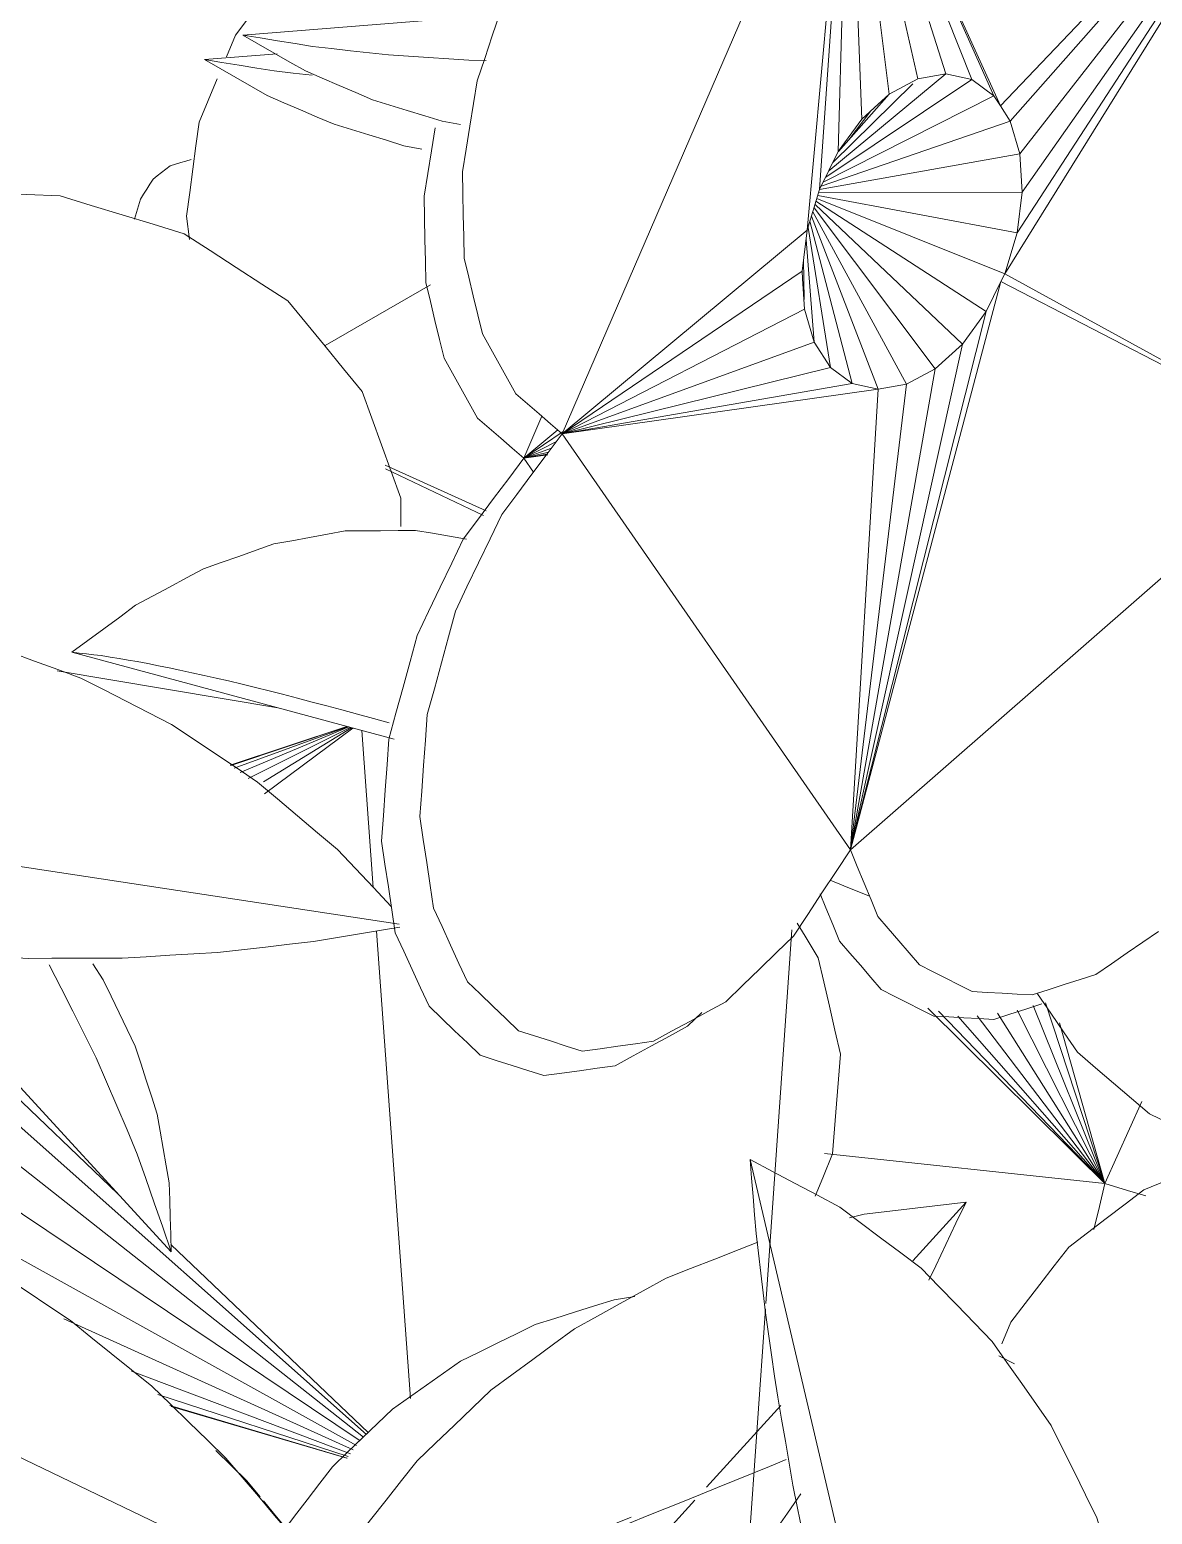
# Model space of a CAD drawing. Header units: metres. Extents: x -18.34 to -13.25, y -25.49 to -16.26.
# Drawn here: x -17.5172 to -17.4594, y -21.1518 to -21.0755 of the extents above; entities that cross this region are included whole.
import ezdxf

# ---------------------------------------------------------------- set-up
doc = ezdxf.new("R2010")
doc.units = ezdxf.units.M
doc.layers.add('Importações nas famílias', color=7, linetype='Continuous', lineweight=5)
doc.layers.add('Vegetação', color=7, linetype='Continuous', lineweight=5)

# ---------------------------------------------------------------- blocks, each defined once
blk = doc.blocks.new('Planta_pergolado_12200 - plantas pergolado_skp_Component_12-V3043-Pavimento 02 - Executivo')
at = {"layer": 'Importações nas famílias', "color": 9}
for p, q in [((0.10825, -0.040698), (0.110994, -0.037683)), ((0.10575, -0.038304), (0.10499, -0.038497)), ((0.097647, -0.052353), (0.101469, -0.048152)), ((0.074609, -0.077675), (0.09704, -0.05302))]:
    blk.add_line(p, q, dxfattribs=at)
at = {"layer": 'Importações nas famílias', "color": 9, "flags": 128}
for points in [[(0.110994, -0.037683), (0.109683, -0.037838), (0.108372, -0.037993), (0.107061, -0.038149), (0.10575, -0.038304)], [(0.10907, -0.041704), (0.109427, -0.040957), (0.109949, -0.039866), (0.110472, -0.038774), (0.110994, -0.037683)], [(0.100271, -0.039737), (0.099312, -0.040116), (0.098061, -0.040611), (0.096809, -0.041107), (0.095558, -0.041602)], [(0.095558, -0.041602), (0.09438, -0.042252), (0.093203, -0.042902), (0.092026, -0.043552), (0.090849, -0.044202)], [(0.090849, -0.044202), (0.089774, -0.044991), (0.088699, -0.04578), (0.087624, -0.046569), (0.086549, -0.047359)], [(0.086549, -0.047359), (0.085601, -0.048268), (0.084653, -0.049178), (0.083705, -0.050088), (0.082758, -0.050998)], [(0.082758, -0.050998), (0.081959, -0.052008), (0.081161, -0.053017), (0.080362, -0.054026), (0.079564, -0.055036)], [(0.10109, -0.054709), (0.101799, -0.053684), (0.102488, -0.052687)], [(0.098067, -0.058627), (0.098823, -0.057648), (0.099579, -0.056668), (0.100335, -0.055689), (0.10109, -0.054709)], [(0.079564, -0.055036), (0.078934, -0.056121), (0.078304, -0.057206), (0.077674, -0.058291)], [(0.094889, -0.06232), (0.095683, -0.061397), (0.096478, -0.060473), (0.097273, -0.05955), (0.098067, -0.058627)], [(0.076515, -0.060719), (0.076149, -0.061647), (0.075702, -0.062782), (0.075255, -0.063918)], [(0.091591, -0.065746), (0.092415, -0.064889), (0.09324, -0.064033), (0.094064, -0.063176), (0.094889, -0.06232)], [(0.075255, -0.063918), (0.075001, -0.065077), (0.074748, -0.066236), (0.074494, -0.067395), (0.07424, -0.068554)], [(0.088209, -0.068867), (0.089055, -0.068087), (0.0899, -0.067307), (0.090745, -0.066526), (0.091591, -0.065746)], [(0.07424, -0.068554), (0.074186, -0.069709), (0.074132, -0.070865), (0.074077, -0.07202), (0.074023, -0.073176)], [(0.084783, -0.07165), (0.085639, -0.070954), (0.086496, -0.070259), (0.087353, -0.069563), (0.088209, -0.068867)], [(0.081348, -0.074063), (0.082207, -0.07346), (0.083065, -0.072856), (0.083924, -0.072253), (0.084783, -0.07165)], [(0.074023, -0.073176), (0.07417, -0.074301), (0.074316, -0.075425), (0.074463, -0.07655), (0.074609, -0.077675)], [(0.077944, -0.076078), (0.078795, -0.075574), (0.079646, -0.075071), (0.080497, -0.074567), (0.081348, -0.074063)], [(0.074609, -0.077675), (0.075443, -0.077276), (0.076277, -0.076877), (0.077111, -0.076478), (0.077944, -0.076078)]]:
    blk.add_lwpolyline(points, dxfattribs=at)
blk = doc.blocks.new('Planta_pergolado_12200 - plantas pergolado_skp_Component_12-V812-Pavimento 02 - Executivo')
at = {"layer": 'Importações nas famílias', "color": 9}
for p, q in [((0.060482, 0.020134), (0.081826, 0.023378)), ((0.0333, 0.016004), (0.059518, 0.019988))]:
    blk.add_line(p, q, dxfattribs=at)
at = {"layer": 'Importações nas famílias', "color": 9, "flags": 128}
for points in [[(0.053598, 0.024356), (0.05472, 0.024488), (0.055841, 0.024621), (0.056963, 0.024754), (0.058085, 0.024886)], [(0.058085, 0.024886), (0.059254, 0.024951), (0.060424, 0.025016), (0.061594, 0.025081), (0.062764, 0.025145)], [(0.062764, 0.025145), (0.063969, 0.025142), (0.065174, 0.025138), (0.066379, 0.025134), (0.067584, 0.025131)], [(0.067584, 0.025131), (0.068811, 0.025058), (0.070037, 0.024986), (0.071264, 0.024914), (0.072491, 0.024842)], [(0.072491, 0.024842), (0.073726, 0.024702), (0.074961, 0.024562), (0.076196, 0.024422), (0.077431, 0.024282)], [(0.049354, 0.02356), (0.050415, 0.023759), (0.051476, 0.023958), (0.052537, 0.024157), (0.053598, 0.024356)], [(0.077431, 0.024282), (0.07866, 0.024076), (0.07989, 0.023869), (0.081119, 0.023663), (0.081872, 0.023537)], [(0.0454, 0.022507), (0.046388, 0.02277), (0.047377, 0.023033), (0.048365, 0.023296), (0.049354, 0.02356)], [(0.041779, 0.021209), (0.042684, 0.021534), (0.043589, 0.021858), (0.044494, 0.022182), (0.0454, 0.022507)], [(0.081426, 0.02248), (0.080504, 0.021503), (0.079582, 0.020527), (0.07866, 0.01955)], [(0.038532, 0.019681), (0.039344, 0.020063), (0.040156, 0.020445), (0.040967, 0.020827), (0.041779, 0.021209)], [(0.035695, 0.01794), (0.036404, 0.018375), (0.037114, 0.01881), (0.037823, 0.019246), (0.038532, 0.019681)], [(0.07866, 0.01955), (0.077633, 0.01868), (0.076605, 0.017811), (0.075578, 0.016942), (0.074551, 0.016073)], [(0.0333, 0.016004), (0.033899, 0.016488), (0.034498, 0.016972), (0.035096, 0.017456), (0.035695, 0.01794)], [(0.074551, 0.016073), (0.073442, 0.015331), (0.072334, 0.01459), (0.071226, 0.013849), (0.070117, 0.013108)], [(0.035891, 0.013051), (0.035244, 0.013789), (0.034596, 0.014527), (0.033948, 0.015266), (0.0333, 0.016004)], [(0.039066, 0.01068), (0.038272, 0.011273), (0.037479, 0.011865), (0.036685, 0.012458), (0.035891, 0.013051)], [(0.070117, 0.013108), (0.068954, 0.012512), (0.06779, 0.011916), (0.066627, 0.01132), (0.065463, 0.010724)], [(0.065463, 0.010724), (0.064272, 0.010288), (0.063081, 0.009851), (0.06189, 0.009415), (0.060698, 0.008979)], [(0.042748, 0.008949), (0.041828, 0.009382), (0.040907, 0.009815), (0.039986, 0.010247), (0.039066, 0.01068)], [(0.046853, 0.007896), (0.045827, 0.008159), (0.0448, 0.008422), (0.043774, 0.008686), (0.042748, 0.008949)], [(0.060698, 0.008979), (0.059507, 0.008712), (0.058316, 0.008445), (0.057125, 0.008178), (0.055934, 0.007911)], [(0.051283, 0.007548), (0.050175, 0.007635), (0.049068, 0.007722), (0.04796, 0.007809), (0.046853, 0.007896)], [(0.055934, 0.007911), (0.054771, 0.00782), (0.053609, 0.00773), (0.052446, 0.007639), (0.051283, 0.007548)]]:
    blk.add_lwpolyline(points, dxfattribs=at)
blk = doc.blocks.new('Planta_pergolado_12200 - plantas pergolado_skp_Component_17-V3045-Pavimento 02 - Executivo')
at = {"layer": 'Importações nas famílias', "color": 9}
blk.add_line((0.106093, 0.018454), (0.104966, 0.01697), dxfattribs=at)
at = {"layer": 'Importações nas famílias', "color": 9, "flags": 128}
blk.add_lwpolyline([(0.106025, -0.021945), (0.104711, -0.021413), (0.104004, -0.021126)], dxfattribs=at)
blk = doc.blocks.new('Planta_pergolado_12200 - plantas pergolado_skp_Component_16-V3046-Pavimento 02 - Executivo')
for name in ['Planta_pergolado_12200 - plantas pergolado_skp_Component_17-V3045-Pavimento 02 - Executivo', 'Planta_pergolado_12200 - plantas pergolado_skp_Component_12-V3043-Pavimento 02 - Executivo']:
    blk.add_blockref(name, (0, 0))
at = {"extrusion": (0, 0, -1), "zscale": -1, "rotation": 180}
blk.add_blockref('Planta_pergolado_12200 - plantas pergolado_skp_Component_12-V812-Pavimento 02 - Executivo', (0, 0), dxfattribs=at)
blk = doc.blocks.new('Planta_pergolado_12200 - plantas pergolado_skp_Component_12-V3047-Pavimento 02 - Executivo')
at = {"layer": 'Importações nas famílias', "color": 9}
for p, q in [((0.074699, -0.056758), (0.044429, -0.042204)), ((0.074679, -0.052846), (0.07399, -0.052014))]:
    blk.add_line(p, q, dxfattribs=at)
at = {"layer": 'Importações nas famílias', "color": 9, "flags": 128}
for points in [[(0.037835, -0.033912), (0.038732, -0.03395), (0.039796, -0.033995), (0.040859, -0.034039), (0.041922, -0.034084)], [(0.041922, -0.034084), (0.04305, -0.034286), (0.044178, -0.034487), (0.045307, -0.034688), (0.046435, -0.034889)], [(0.046435, -0.034889), (0.047601, -0.035242), (0.048768, -0.035595), (0.049934, -0.035948), (0.051101, -0.036301)], [(0.051101, -0.036301), (0.052278, -0.036797), (0.053456, -0.037293), (0.054633, -0.037789), (0.05581, -0.038286)], [(0.05581, -0.038286), (0.056971, -0.038914), (0.058132, -0.039542), (0.059293, -0.04017), (0.060454, -0.040798)], [(0.060454, -0.040798), (0.061571, -0.041543), (0.062688, -0.042288), (0.063805, -0.043033), (0.064922, -0.043778)], [(0.064922, -0.043778), (0.065968, -0.044623), (0.067015, -0.045467), (0.068062, -0.046312), (0.069109, -0.047156)], [(0.069109, -0.047156), (0.070061, -0.048081), (0.071014, -0.049005), (0.071966, -0.049929), (0.072918, -0.050853)], [(0.07399, -0.052014), (0.073195, -0.051237), (0.072401, -0.050459)], [(0.072918, -0.050853), (0.073753, -0.051836), (0.074589, -0.052818), (0.075424, -0.053801), (0.076081, -0.054573)], [(0.076058, -0.05451), (0.075369, -0.053678), (0.074844, -0.053045)]]:
    blk.add_lwpolyline(points, dxfattribs=at)
blk = doc.blocks.new('Planta_pergolado_12200 - plantas pergolado_skp_Component_16-V3050-Pavimento 02 - Executivo')
blk.add_blockref('Planta_pergolado_12200 - plantas pergolado_skp_Component_12-V3047-Pavimento 02 - Executivo', (0, 0))
blk = doc.blocks.new('Planta_pergolado_12200 - plantas pergolado_skp_-V3067-Pavimento 02 - Executivo')
for name in ['Planta_pergolado_12200 - plantas pergolado_skp_Component_16-V3046-Pavimento 02 - Executivo', 'Planta_pergolado_12200 - plantas pergolado_skp_Component_16-V3050-Pavimento 02 - Executivo']:
    blk.add_blockref(name, (0, 0))
blk = doc.blocks.new('Planta_pergolado_12200 - plantas pergolado_skp_-V3068-Pavimento 02 - Executivo')
blk.add_blockref('Planta_pergolado_12200 - plantas pergolado_skp_-V3067-Pavimento 02 - Executivo', (0, 0))
blk = doc.blocks.new('Planta_pergolado_12200 - plantas pergolado_skp_-V3129-Pavimento 02 - Executivo')
blk.add_blockref('Planta_pergolado_12200 - plantas pergolado_skp_-V3068-Pavimento 02 - Executivo', (0, 0))
blk = doc.blocks.new('Planta_pergolado_12200 - plantas pergolado_skp_Component_12-V1002-Pavimento 02 - Executivo')
at = {"layer": 'Importações nas famílias', "color": 9}
for p, q in [((0.072299, 0.062499), (0.093768, 0.053896)), ((0.100879, 0.051281), (0.101737, 0.050928)), ((0.113479, 0.045998), (0.112672, 0.045592)), ((0.093947, 0.042547), (0.092892, 0.042706))]:
    blk.add_line(p, q, dxfattribs=at)
at = {"layer": 'Importações nas famílias', "color": 9, "flags": 128}
for points in [[(0.073753, 0.058463), (0.07339, 0.059472), (0.073026, 0.060481), (0.072662, 0.06149), (0.072299, 0.062499)], [(0.072299, 0.062499), (0.073125, 0.062187), (0.073952, 0.061876), (0.074778, 0.061564), (0.075605, 0.061253)], [(0.075605, 0.061253), (0.07647, 0.060923), (0.077335, 0.060592), (0.078201, 0.060262), (0.079066, 0.059932)], [(0.079066, 0.059932), (0.079961, 0.059586), (0.080855, 0.059241), (0.08175, 0.058896), (0.082645, 0.05855)], [(0.075804, 0.054699), (0.075291, 0.05564), (0.074779, 0.056581), (0.074266, 0.057522), (0.073753, 0.058463)], [(0.082645, 0.05855), (0.083559, 0.058193), (0.084472, 0.057837), (0.085386, 0.05748), (0.0863, 0.057123)], [(0.0863, 0.057123), (0.087223, 0.056759), (0.088146, 0.056395), (0.089069, 0.05603), (0.089992, 0.055666)], [(0.089992, 0.055666), (0.090914, 0.055299), (0.091836, 0.054931), (0.092758, 0.054564), (0.09368, 0.054196)], [(0.078402, 0.051295), (0.077752, 0.052146), (0.077103, 0.052997), (0.076453, 0.053848), (0.075804, 0.054699)], [(0.09368, 0.054196), (0.094591, 0.053829), (0.095501, 0.053463), (0.096412, 0.053096), (0.097323, 0.052729)], [(0.097323, 0.052729), (0.098212, 0.052367), (0.099101, 0.052005), (0.09999, 0.051643), (0.100879, 0.051281)], [(0.081487, 0.04833), (0.080716, 0.049071), (0.079944, 0.049812), (0.079173, 0.050553), (0.078402, 0.051295)], [(0.084986, 0.045874), (0.084111, 0.046488), (0.083237, 0.047102), (0.082362, 0.047716), (0.081487, 0.04833)], [(0.088818, 0.043984), (0.08786, 0.044457), (0.086902, 0.044929), (0.085944, 0.045401), (0.084986, 0.045874)], [(0.092892, 0.042706), (0.091873, 0.043026), (0.090855, 0.043345), (0.089836, 0.043665), (0.088818, 0.043984)]]:
    blk.add_lwpolyline(points, dxfattribs=at)
blk = doc.blocks.new('Planta_pergolado_12200 - plantas pergolado_skp_Component_12-V1003-Pavimento 02 - Executivo')
at = {"layer": 'Importações nas famílias', "color": 9}
blk.add_line((0.064997, 0.009398), (0.081566, 0.01387), dxfattribs=at)
at = {"layer": 'Importações nas famílias', "color": 9, "flags": 128}
for points in [[(0.078875, 0.012355), (0.079689, 0.01258), (0.080503, 0.012806), (0.081317, 0.013031)], [(0.075837, 0.011558), (0.076597, 0.011757), (0.077356, 0.011956), (0.078116, 0.012156), (0.078875, 0.012355)], [(0.073051, 0.010873), (0.073748, 0.011045), (0.074444, 0.011216), (0.075141, 0.011387), (0.075837, 0.011558)], [(0.070548, 0.01031), (0.071174, 0.010451), (0.0718, 0.010592), (0.072426, 0.010733), (0.073051, 0.010873)], [(0.068356, 0.009873), (0.068904, 0.009982), (0.069452, 0.010091), (0.07, 0.010201), (0.070548, 0.01031)], [(0.064997, 0.009398), (0.065373, 0.009441), (0.065748, 0.009483), (0.066123, 0.009526), (0.066499, 0.009568)], [(0.068276, 0.00698), (0.067457, 0.007584), (0.066637, 0.008189), (0.065817, 0.008793), (0.064997, 0.009398)], [(0.066499, 0.009568), (0.066963, 0.009644), (0.067427, 0.009721), (0.067892, 0.009797), (0.068356, 0.009873)], [(0.071767, 0.005106), (0.070894, 0.005575), (0.070022, 0.006043), (0.069149, 0.006511), (0.068276, 0.00698)], [(0.075387, 0.003822), (0.074482, 0.004143), (0.073577, 0.004464), (0.072672, 0.004785), (0.071767, 0.005106)], [(0.079053, 0.003157), (0.078136, 0.003323), (0.07722, 0.00349), (0.076304, 0.003656), (0.075387, 0.003822)], [(0.082677, 0.003127), (0.081771, 0.003134), (0.080865, 0.003142), (0.079959, 0.00315), (0.079053, 0.003157)], [(0.085301, 0.003581), (0.084426, 0.00343), (0.083551, 0.003278), (0.082677, 0.003127)]]:
    blk.add_lwpolyline(points, dxfattribs=at)
blk = doc.blocks.new('Planta_pergolado_12200 - plantas pergolado_skp_Component_17-V3171-Pavimento 02 - Executivo')
at = {"layer": 'Importações nas famílias', "color": 9, "flags": 128}
for points in [[(0.116728, -0.029976), (0.116041, -0.028972), (0.115354, -0.027968), (0.114666, -0.026964)], [(0.120423, -0.033144), (0.119499, -0.032352), (0.118576, -0.03156), (0.117652, -0.030768), (0.116728, -0.029976)], [(0.124811, -0.035247), (0.123714, -0.034721), (0.122617, -0.034195), (0.12152, -0.03367), (0.120423, -0.033144)]]:
    blk.add_lwpolyline(points, dxfattribs=at)
blk = doc.blocks.new('Planta_pergolado_12200 - plantas pergolado_skp_Component_16-V3172-Pavimento 02 - Executivo')
blk.add_blockref('Planta_pergolado_12200 - plantas pergolado_skp_Component_17-V3171-Pavimento 02 - Executivo', (0, 0))
at = {"extrusion": (0, 0, -1), "zscale": -1, "rotation": 180}
for name in ['Planta_pergolado_12200 - plantas pergolado_skp_Component_12-V1003-Pavimento 02 - Executivo', 'Planta_pergolado_12200 - plantas pergolado_skp_Component_12-V1002-Pavimento 02 - Executivo']:
    blk.add_blockref(name, (0, 0), dxfattribs=at)
blk = doc.blocks.new('Planta_pergolado_12200 - plantas pergolado_skp_Component_12-V1016-Pavimento 02 - Executivo')
at = {"layer": 'Importações nas famílias', "color": 9, "flags": 128}
for points in [[(0.068522, -0.01392), (0.068418, -0.013577), (0.068315, -0.013235), (0.068211, -0.012892)], [(0.06917, -0.01495), (0.069008, -0.014693), (0.068846, -0.014435), (0.068684, -0.014177), (0.068522, -0.01392)], [(0.070046, -0.01563), (0.069827, -0.01546), (0.069608, -0.01529), (0.069389, -0.01512), (0.06917, -0.01495)], [(0.071138, -0.015952), (0.070865, -0.015872), (0.070592, -0.015791), (0.070319, -0.015711), (0.070046, -0.01563)]]:
    blk.add_lwpolyline(points, dxfattribs=at)
blk = doc.blocks.new('Planta_pergolado_12200 - plantas pergolado_skp_Component_17-V3178-Pavimento 02 - Executivo')
at = {"layer": 'Importações nas famílias', "color": 9}
for p, q in [((0.084747, 0.03102), (0.085953, 0.031177)), ((0.072944, 0.021235), (0.073411, 0.022358)), ((0.071053, 0.011837), (0.070896, 0.013044)), ((0.083444, 0.009504), (0.078016, 0.006385)), ((0.081103, 0.000225), (0.086306, -0.002128)), ((0.086167, -0.002359), (0.081136, 0.000032)), ((0.118133, -0.036732), (0.115078, -0.027424)), ((0.118133, -0.036732), (0.10902, -0.027707)), ((0.118133, -0.036732), (0.109571, -0.027853)), ((0.118133, -0.036732), (0.110564, -0.028117)), ((0.118133, -0.036732), (0.111564, -0.028104)), ((0.118133, -0.036732), (0.1126, -0.027959)), ((0.118133, -0.036732), (0.113618, -0.027817)), ((0.118133, -0.036732), (0.114437, -0.027566)), ((0.115798, -0.028464), (0.118133, -0.036732)), ((0.118133, -0.036732), (0.120025, -0.032505)), ((0.118133, -0.036732), (0.103714, -0.035187)), ((0.118133, -0.036732), (0.11671, -0.03532))]:
    blk.add_line(p, q, dxfattribs=at)
at = {"layer": 'Importações nas famílias', "color": 9, "flags": 128}
for points in [[(0.080247, 0.029167), (0.081372, 0.02963), (0.082497, 0.030094), (0.083622, 0.030557), (0.084747, 0.03102)], [(0.078647, 0.027944), (0.07928, 0.028428), (0.080247, 0.029167)], [(0.076381, 0.026213), (0.077347, 0.026951), (0.078145, 0.027561)], [(0.073411, 0.022358), (0.074154, 0.023322), (0.074896, 0.024285), (0.075638, 0.025249), (0.076381, 0.026213)], [(0.071541, 0.017867), (0.072008, 0.018989), (0.072476, 0.020112)], [(0.070896, 0.013044), (0.071057, 0.014249), (0.071219, 0.015455), (0.07138, 0.016661), (0.071541, 0.017867)], [(0.118133, -0.036732), (0.117847, -0.037914), (0.117561, -0.039096)], [(0.120245, -0.037362), (0.119299, -0.037079), (0.118133, -0.036732)]]:
    blk.add_lwpolyline(points, dxfattribs=at)
blk = doc.blocks.new('Planta_pergolado_12200 - plantas pergolado_skp_Component_16-V3179-Pavimento 02 - Executivo')
blk.add_blockref('Planta_pergolado_12200 - plantas pergolado_skp_Component_17-V3178-Pavimento 02 - Executivo', (0, 0))
at = {"extrusion": (0, 0, -1), "zscale": -1, "rotation": 180}
blk.add_blockref('Planta_pergolado_12200 - plantas pergolado_skp_Component_12-V1016-Pavimento 02 - Executivo', (0, 0), dxfattribs=at)
blk = doc.blocks.new('Planta_pergolado_12200 - plantas pergolado_skp_Component_17-V3193-Pavimento 02 - Executivo')
at = {"layer": 'Importações nas famílias', "color": 9}
for p, q in [((0.124643, -0.035208), (0.124953, -0.035168)), ((0.112825, -0.044978), (0.113294, -0.043856)), ((0.136622, -0.046063), (0.134982, -0.047692)), ((0.12958, -0.053058), (0.119822, -0.062751)), ((0.121385, -0.067304), (0.120124, -0.067078)), ((0.120157, -0.067006), (0.12142, -0.067209)), ((0.106626, -0.087638), (0.10634, -0.086821))]:
    blk.add_line(p, q, dxfattribs=at)
at = {"layer": 'Importações nas famílias', "color": 9, "flags": 128}
for points in [[(0.120141, -0.037055), (0.121266, -0.036593), (0.122392, -0.036131), (0.123517, -0.03567), (0.124643, -0.035208)], [(0.11627, -0.040005), (0.117237, -0.039267), (0.118205, -0.03853), (0.119173, -0.037793), (0.120141, -0.037055)], [(0.113294, -0.043856), (0.114038, -0.042893), (0.114782, -0.04193), (0.115526, -0.040968), (0.11627, -0.040005)], [(0.106878, -0.077187), (0.107405, -0.07609), (0.107804, -0.075262)], [(0.105975, -0.081969), (0.1062, -0.080773), (0.106426, -0.079578), (0.106652, -0.078382), (0.106878, -0.077187)], [(0.10634, -0.086821), (0.106249, -0.085608), (0.106157, -0.084395), (0.106066, -0.083182), (0.105975, -0.081969)]]:
    blk.add_lwpolyline(points, dxfattribs=at)
blk = doc.blocks.new('Planta_pergolado_12200 - plantas pergolado_skp_Component_16-V3194-Pavimento 02 - Executivo')
blk.add_blockref('Planta_pergolado_12200 - plantas pergolado_skp_Component_17-V3193-Pavimento 02 - Executivo', (0, 0))
blk = doc.blocks.new('Planta_pergolado_12200 - plantas pergolado_skp_Component_17-V3207-Pavimento 02 - Executivo')
at = {"layer": 'Importações nas famílias', "color": 9}
for p, q in [((0.081914, -0.001471), (0.08191, -0.002928)), ((0.06424, -0.01036), (0.075592, -0.012257)), ((0.079142, -0.013215), (0.073143, -0.0152)), ((0.073179, -0.015227), (0.079149, -0.013217)), ((0.073346, -0.015353), (0.079181, -0.013226)), ((0.079236, -0.013241), (0.073649, -0.015582)), ((0.079305, -0.013259), (0.074063, -0.015894)), ((0.074844, -0.01606), (0.079376, -0.013279)), ((0.0749, -0.016671), (0.07944, -0.013296)), ((0.080495, -0.021503), (0.079907, -0.013422)), ((0.082409, -0.047783), (0.080658, -0.023741)), ((0.058543, -0.028831), (0.067364, -0.037254)), ((0.080156, -0.049638), (0.059205, -0.031033)), ((0.079998, -0.049768), (0.059157, -0.03334)), ((0.079824, -0.04997), (0.058401, -0.035593)), ((0.079644, -0.050206), (0.056989, -0.037639)), ((0.070092, -0.039858), (0.080252, -0.049559)), ((0.079469, -0.050435), (0.064582, -0.04368)), ((0.07932, -0.05063), (0.068058, -0.046389)), ((0.079213, -0.05077), (0.06941, -0.047586)), ((0.079153, -0.05085), (0.07004, -0.048143)), ((0.079146, -0.050859), (0.070105, -0.048201))]:
    blk.add_line(p, q, dxfattribs=at)
at = {"layer": 'Importações nas famílias', "color": 9, "flags": 128}
for points in [[(0.057496, 0.014353), (0.059219, 0.014284), (0.060942, 0.014216), (0.062665, 0.014148), (0.064389, 0.01408)], [(0.064389, 0.01408), (0.065985, 0.013593), (0.067581, 0.013107), (0.069177, 0.01262), (0.070773, 0.012133)], [(0.070773, 0.012133), (0.072106, 0.011269), (0.073439, 0.010406), (0.074772, 0.009542), (0.076105, 0.008678)], [(0.076105, 0.008678), (0.07706, 0.007511), (0.078016, 0.006344), (0.078972, 0.005177), (0.079927, 0.004011)], [(0.079927, 0.004011), (0.080424, 0.00264), (0.080921, 0.00127), (0.081417, -0.000101), (0.081914, -0.001471)], [(0.102306, -0.023326), (0.102712, -0.024004), (0.103378, -0.025119)], [(0.103378, -0.025119), (0.103667, -0.026359), (0.103957, -0.027598), (0.104247, -0.028838), (0.104537, -0.030077)], [(0.104537, -0.030077), (0.10443, -0.031357), (0.104324, -0.032636), (0.104218, -0.033916), (0.104112, -0.035196)], [(0.104112, -0.035196), (0.103616, -0.036429), (0.103234, -0.037381)]]:
    blk.add_lwpolyline(points, dxfattribs=at)
blk = doc.blocks.new('Planta_pergolado_12200 - plantas pergolado_skp_Component_16-V3208-Pavimento 02 - Executivo')
blk.add_blockref('Planta_pergolado_12200 - plantas pergolado_skp_Component_17-V3207-Pavimento 02 - Executivo', (0, 0))
blk = doc.blocks.new('Planta_pergolado_12200 - plantas pergolado_skp_-V3212-Pavimento 02 - Executivo')
blk.add_blockref('Planta_pergolado_12200 - plantas pergolado_skp_Component_16-V3208-Pavimento 02 - Executivo', (0, 0))
blk = doc.blocks.new('Planta_pergolado_12200 - plantas pergolado_skp_-V3213-Pavimento 02 - Executivo')
for name in ['Planta_pergolado_12200 - plantas pergolado_skp_-V3212-Pavimento 02 - Executivo', 'Planta_pergolado_12200 - plantas pergolado_skp_Component_16-V3179-Pavimento 02 - Executivo', 'Planta_pergolado_12200 - plantas pergolado_skp_Component_16-V3172-Pavimento 02 - Executivo', 'Planta_pergolado_12200 - plantas pergolado_skp_Component_16-V3194-Pavimento 02 - Executivo']:
    blk.add_blockref(name, (0, 0))
blk = doc.blocks.new('Planta_pergolado_12200 - plantas pergolado_skp_Component_12-V3270-Pavimento 02 - Executivo')
at = {"layer": 'Importações nas famílias', "color": 9}
for p, q in [((0.073787, 0.022354), (0.087094, 0.023408)), ((0.086304, 0.021046), (0.08541, 0.021067)), ((0.084047, 0.017924), (0.084977, 0.017748))]:
    blk.add_line(p, q, dxfattribs=at)
at = {"layer": 'Importações nas famílias', "color": 9, "flags": 128}
for points in [[(0.077373, 0.021768), (0.076477, 0.021914), (0.07558, 0.022061), (0.074684, 0.022208), (0.073787, 0.022354)], [(0.073787, 0.022354), (0.074595, 0.021892), (0.075403, 0.02143), (0.076211, 0.020969), (0.077019, 0.020507)], [(0.081278, 0.021335), (0.080302, 0.021443), (0.079326, 0.021552), (0.07835, 0.02166), (0.077373, 0.021768)], [(0.08541, 0.021067), (0.084377, 0.021134), (0.083344, 0.021201), (0.082311, 0.021268), (0.081278, 0.021335)], [(0.077019, 0.020507), (0.077878, 0.020136), (0.078736, 0.019766), (0.079594, 0.019395), (0.080452, 0.019025)], [(0.080452, 0.019025), (0.081351, 0.018749), (0.08225, 0.018474), (0.083149, 0.018199), (0.084047, 0.017924)]]:
    blk.add_lwpolyline(points, dxfattribs=at)
blk = doc.blocks.new('Planta_pergolado_12200 - plantas pergolado_skp_Component_17-V3272-Pavimento 02 - Executivo')
at = {"layer": 'Importações nas famílias', "color": 9}
for p, q in [((0.104952, 0.035958), (0.090218, 0.001847)), ((0.102822, 0.012319), (0.104952, 0.035958)), ((0.104952, 0.035958), (0.103457, 0.014416)), ((0.104952, 0.035958), (0.104415, 0.016365)), ((0.104952, 0.035958), (0.107027, 0.019307)), ((0.104952, 0.035958), (0.108502, 0.020099)), ((0.104952, 0.035958), (0.112422, 0.019234)), ((0.104952, 0.035958), (0.112758, 0.018711)), ((0.104952, 0.035958), (0.105633, 0.018033)), ((0.112758, 0.018711), (0.128878, 0.035634)), ((0.128878, 0.035634), (0.112978, 0.010076)), ((0.113262, 0.01793), (0.128878, 0.035634)), ((0.128878, 0.035634), (0.113612, 0.012173)), ((0.113759, 0.016238), (0.128878, 0.035634)), ((0.113878, 0.014275), (0.128878, 0.035634)), ((0.109092, 0.023055), (0.109957, 0.020357)), ((0.109985, 0.023343), (0.111294, 0.020061)), ((0.103769, 0.015051), (0.111294, 0.020061)), ((0.109957, 0.020357), (0.103928, 0.015375)), ((0.107027, 0.019307), (0.108502, 0.020099)), ((0.108502, 0.020099), (0.109957, 0.020357)), ((0.109957, 0.020357), (0.111294, 0.020061)), ((0.111294, 0.020061), (0.112422, 0.019234)), ((0.112422, 0.019234), (0.103644, 0.014796)), ((0.10825, 0.019851), (0.104135, 0.015794)), ((0.104433, 0.016365), (0.107027, 0.019307)), ((0.106468, 0.018796), (0.107027, 0.019307)), ((0.112422, 0.019234), (0.112758, 0.018711)), ((0.105633, 0.018033), (0.106468, 0.018796)), ((0.112758, 0.018711), (0.113262, 0.01793)), ((0.103541, 0.014588), (0.113262, 0.01793)), ((0.104415, 0.016365), (0.105633, 0.018033)), ((0.113262, 0.01793), (0.113759, 0.016238)), ((0.103457, 0.014416), (0.104415, 0.016365)), ((0.103457, 0.014412), (0.113759, 0.016238)), ((0.113759, 0.016238), (0.113878, 0.014275)), ((0.102822, 0.012319), (0.103457, 0.014416)), ((0.103271, 0.013802), (0.112019, 0.008127)), ((0.103318, 0.013956), (0.112978, 0.010076)), ((0.103363, 0.014106), (0.113612, 0.012173)), ((0.103408, 0.014257), (0.113878, 0.014275)), ((0.113878, 0.014275), (0.113612, 0.012173)), ((0.103041, 0.013042), (0.106477, 0.004135)), ((0.103109, 0.013268), (0.107932, 0.004393)), ((0.103169, 0.013465), (0.109407, 0.005185)), ((0.103222, 0.01364), (0.110801, 0.006459)), ((0.102822, 0.012319), (0.090218, 0.001847)), ((0.102556, 0.010217), (0.102822, 0.012319)), ((0.102862, 0.01245), (0.104013, 0.005259)), ((0.10296, 0.012774), (0.10514, 0.004431)), ((0.102761, 0.011838), (0.103172, 0.006563)), ((0.113612, 0.012173), (0.112978, 0.010076)), ((0.102632, 0.010815), (0.102667, 0.008758)), ((0.102556, 0.010217), (0.090218, 0.001847)), ((0.10258, 0.009823), (0.102556, 0.010217)), ((0.112978, 0.010076), (0.112785, 0.009684)), ((0.112978, 0.010076), (0.128931, 0.001322)), ((0.10258, 0.009823), (0.102675, 0.008254)), ((0.112785, 0.009684), (0.105038, -0.019559)), ((0.112785, 0.009684), (0.112019, 0.008127)), ((0.128931, 0.001322), (0.112785, 0.009684)), ((0.090218, 0.001847), (0.102675, 0.008254)), ((0.102675, 0.008254), (0.103172, 0.006563)), ((0.112019, 0.008127), (0.105038, -0.019559)), ((0.112019, 0.008127), (0.110801, 0.006459)), ((0.090218, 0.001847), (0.103172, 0.006563)), ((0.103172, 0.006563), (0.104013, 0.005259)), ((0.110801, 0.006459), (0.105038, -0.019559)), ((0.110801, 0.006459), (0.109407, 0.005185)), ((0.104013, 0.005259), (0.090218, 0.001847)), ((0.104013, 0.005259), (0.10514, 0.004431)), ((0.109407, 0.005185), (0.105038, -0.019559)), ((0.109407, 0.005185), (0.107932, 0.004393)), ((0.10514, 0.004431), (0.090218, 0.001847)), ((0.090218, 0.001847), (0.106477, 0.004135)), ((0.107932, 0.004393), (0.105038, -0.019559)), ((0.106477, 0.004135), (0.105038, -0.019559)), ((0.10514, 0.004431), (0.106477, 0.004135)), ((0.107932, 0.004393), (0.106477, 0.004135)), ((0.105038, -0.019559), (0.090218, 0.001847)), ((0.105038, -0.019559), (0.128931, 0.001322))]:
    blk.add_line(p, q, dxfattribs=at)
at = {"layer": 'Importações nas famílias', "color": 9, "flags": 128}
for points in [[(0.08584, 0.020006), (0.08623, 0.021158), (0.08662, 0.022311), (0.08701, 0.023463), (0.0874, 0.024615)], [(0.085081, 0.015322), (0.085271, 0.016493), (0.08546, 0.017664), (0.08565, 0.018835), (0.08584, 0.020006)], [(0.085174, 0.010882), (0.08515, 0.011992), (0.085127, 0.013102), (0.085104, 0.014212), (0.085081, 0.015322)], [(0.086112, 0.006988), (0.085878, 0.007962), (0.085643, 0.008935), (0.085408, 0.009908), (0.085174, 0.010882)], [(0.087833, 0.003907), (0.087403, 0.004677), (0.086973, 0.005448), (0.086542, 0.006218), (0.086112, 0.006988)], [(0.090218, 0.001847), (0.089622, 0.002362), (0.089025, 0.002877), (0.088429, 0.003392), (0.087833, 0.003907)], [(0.087104, -0.002315), (0.087883, -0.001275), (0.088661, -0.000234), (0.089439, 0.000807), (0.090218, 0.001847)], [(0.084723, -0.007274), (0.085318, -0.006034), (0.085914, -0.004795), (0.086509, -0.003555), (0.087104, -0.002315)], [(0.083279, -0.012604), (0.08364, -0.011272), (0.084001, -0.009939), (0.084362, -0.008606), (0.084723, -0.007274)], [(0.082894, -0.017851), (0.08299, -0.016539), (0.083086, -0.015228), (0.083183, -0.013916), (0.083279, -0.012604)], [(0.083602, -0.022566), (0.083425, -0.021388), (0.083248, -0.020209), (0.083071, -0.01903), (0.082894, -0.017851)], [(0.105038, -0.019559), (0.104307, -0.020668), (0.103576, -0.021776), (0.102844, -0.022885), (0.102113, -0.023994)], [(0.106457, -0.022994), (0.106102, -0.022135), (0.105748, -0.021276), (0.105393, -0.020418), (0.105038, -0.019559)], [(0.085342, -0.026347), (0.084907, -0.025402), (0.084472, -0.024457), (0.084037, -0.023511), (0.083602, -0.022566)], [(0.108594, -0.025483), (0.108059, -0.024861), (0.107525, -0.024239), (0.106991, -0.023616), (0.106457, -0.022994)], [(0.102113, -0.023994), (0.101244, -0.024839), (0.100376, -0.025683), (0.099507, -0.026528), (0.098638, -0.027372)], [(0.120895, -0.023765), (0.120088, -0.024315), (0.119282, -0.024866), (0.118476, -0.025417), (0.117669, -0.025968)], [(0.111302, -0.026857), (0.110625, -0.026514), (0.109948, -0.02617), (0.109271, -0.025827), (0.108594, -0.025483)], [(0.117669, -0.025968), (0.116851, -0.026231), (0.116033, -0.026495), (0.115215, -0.026759), (0.114397, -0.027023)], [(0.087966, -0.028869), (0.08731, -0.028239), (0.086654, -0.027608), (0.085998, -0.026977), (0.085342, -0.026347)], [(0.098638, -0.027372), (0.097706, -0.02788), (0.096774, -0.028389), (0.095843, -0.028897), (0.094911, -0.029405)], [(0.114397, -0.027023), (0.113624, -0.026981), (0.11285, -0.02694), (0.112076, -0.026899), (0.111302, -0.026857)], [(0.091249, -0.029919), (0.090428, -0.029656), (0.089607, -0.029394), (0.088787, -0.029132), (0.087966, -0.028869)], [(0.094911, -0.029405), (0.093995, -0.029533), (0.09308, -0.029662), (0.092164, -0.02979), (0.091249, -0.029919)]]:
    blk.add_lwpolyline(points, dxfattribs=at)
blk = doc.blocks.new('Planta_pergolado_12200 - plantas pergolado_skp_Component_16-V3273-Pavimento 02 - Executivo')
for name in ['Planta_pergolado_12200 - plantas pergolado_skp_Component_17-V3272-Pavimento 02 - Executivo', 'Planta_pergolado_12200 - plantas pergolado_skp_Component_12-V3270-Pavimento 02 - Executivo']:
    blk.add_blockref(name, (0, 0))
blk = doc.blocks.new('Planta_pergolado_12200 - plantas pergolado_skp_Component_12-V3291-Pavimento 02 - Executivo')
at = {"layer": 'Importações nas famílias', "color": 9}
for p, q in [((0.071814, 0.021095), (0.075561, 0.021392)), ((0.082075, 0.016665), (0.083004, 0.016488))]:
    blk.add_line(p, q, dxfattribs=at)
at = {"layer": 'Importações nas famílias', "color": 9, "flags": 128}
for points in [[(0.075401, 0.020508), (0.074504, 0.020655), (0.073607, 0.020801), (0.072711, 0.020948), (0.071814, 0.021095)], [(0.071814, 0.021095), (0.072622, 0.020633), (0.07343, 0.020171), (0.074239, 0.019709), (0.075047, 0.019247)], [(0.077353, 0.020292), (0.076377, 0.0204), (0.075401, 0.020508)], [(0.075047, 0.019247), (0.075905, 0.018877), (0.076763, 0.018506), (0.077621, 0.018135), (0.07848, 0.017765)], [(0.07848, 0.017765), (0.079378, 0.01749), (0.080277, 0.017215), (0.081176, 0.01694), (0.082075, 0.016665)]]:
    blk.add_lwpolyline(points, dxfattribs=at)
blk = doc.blocks.new('Planta_pergolado_12200 - plantas pergolado_skp_Component_17-V3293-Pavimento 02 - Executivo')
at = {"layer": 'Importações nas famílias', "color": 9}
for p, q in [((0.089177, 0.002746), (0.088245, 0.000588)), ((0.089994, 0.002041), (0.088245, 0.000588)), ((0.090266, 0.001959), (0.088245, 0.000588)), ((0.088245, 0.000588), (0.08992, 0.001449)), ((0.088245, 0.000588), (0.089661, 0.001103)), ((0.08951, 0.0009), (0.088245, 0.000588)), ((0.089439, 0.000794), (0.088245, 0.000588)), ((0.088245, 0.000588), (0.089472, 0.00076)), ((0.08874, -0.000128), (0.088245, 0.000588)), ((0.097395, -0.027922), (0.096665, -0.028632))]:
    blk.add_line(p, q, dxfattribs=at)
at = {"layer": 'Importações nas famílias', "color": 9, "flags": 128}
for points in [[(0.083108, 0.014062), (0.083298, 0.015233), (0.083488, 0.016404), (0.083677, 0.017575)], [(0.083201, 0.009622), (0.083178, 0.010732), (0.083154, 0.011842), (0.083131, 0.012952), (0.083108, 0.014062)], [(0.08414, 0.005729), (0.083905, 0.006702), (0.08367, 0.007675), (0.083436, 0.008649), (0.083201, 0.009622)], [(0.08586, 0.002647), (0.08543, 0.003418), (0.085, 0.004188), (0.08457, 0.004958), (0.08414, 0.005729)], [(0.088245, 0.000588), (0.087649, 0.001102), (0.087053, 0.001617), (0.086456, 0.002132), (0.08586, 0.002647)], [(0.085131, -0.003575), (0.08591, -0.002534), (0.086688, -0.001494), (0.087467, -0.000453), (0.088245, 0.000588)], [(0.08275, -0.008533), (0.083346, -0.007294), (0.083941, -0.006054), (0.084536, -0.004815), (0.085131, -0.003575)], [(0.081306, -0.013864), (0.081667, -0.012531), (0.082028, -0.011199), (0.082389, -0.009866), (0.08275, -0.008533)], [(0.080921, -0.019111), (0.081018, -0.017799), (0.081114, -0.016487), (0.08121, -0.015176), (0.081306, -0.013864)], [(0.081629, -0.023826), (0.081452, -0.022647), (0.081275, -0.021468), (0.081098, -0.02029), (0.080921, -0.019111)], [(0.104484, -0.024254), (0.10413, -0.023395), (0.103775, -0.022536), (0.103482, -0.021827)], [(0.08337, -0.027606), (0.082935, -0.026661), (0.082499, -0.025716), (0.082064, -0.024771), (0.081629, -0.023826)], [(0.106621, -0.026743), (0.106087, -0.026121), (0.105553, -0.025498), (0.105018, -0.024876), (0.104484, -0.024254)], [(0.109329, -0.028117), (0.108652, -0.027774), (0.107975, -0.02743), (0.107298, -0.027086), (0.106621, -0.026743)], [(0.114879, -0.027491), (0.114061, -0.027755), (0.113243, -0.028019), (0.112425, -0.028282)], [(0.085993, -0.030129), (0.085337, -0.029498), (0.084681, -0.028868), (0.084025, -0.028237), (0.08337, -0.027606)], [(0.112425, -0.028282), (0.111651, -0.028241), (0.110877, -0.0282), (0.110103, -0.028158), (0.109329, -0.028117)], [(0.096665, -0.028632), (0.095733, -0.02914), (0.094802, -0.029648), (0.09387, -0.030156), (0.092938, -0.030665)], [(0.089276, -0.031178), (0.088455, -0.030916), (0.087635, -0.030654), (0.086814, -0.030391), (0.085993, -0.030129)], [(0.092938, -0.030665), (0.092022, -0.030793), (0.091107, -0.030922), (0.090192, -0.03105), (0.089276, -0.031178)]]:
    blk.add_lwpolyline(points, dxfattribs=at)
blk = doc.blocks.new('Planta_pergolado_12200 - plantas pergolado_skp_Component_16-V3294-Pavimento 02 - Executivo')
for name in ['Planta_pergolado_12200 - plantas pergolado_skp_Component_17-V3293-Pavimento 02 - Executivo', 'Planta_pergolado_12200 - plantas pergolado_skp_Component_12-V3291-Pavimento 02 - Executivo']:
    blk.add_blockref(name, (0, 0))
blk = doc.blocks.new('Planta_pergolado_12200 - plantas pergolado_skp_Component_12-V1233-Pavimento 02 - Executivo')
at = {"layer": 'Importações nas famílias', "color": 9}
blk.add_line((0.099883, 0.035496), (0.111453, 0.084843), dxfattribs=at)
at = {"layer": 'Importações nas famílias', "color": 9, "flags": 128}
for points in [[(0.109426, 0.080741), (0.109809, 0.081858), (0.110192, 0.082975), (0.110575, 0.084092), (0.110924, 0.085111)], [(0.107957, 0.076106), (0.108325, 0.077265), (0.108692, 0.078424), (0.109059, 0.079582), (0.109426, 0.080741)], [(0.106567, 0.071355), (0.106915, 0.072543), (0.107262, 0.073731), (0.10761, 0.074918), (0.107957, 0.076106)], [(0.105272, 0.06654), (0.105596, 0.067744), (0.105919, 0.068948), (0.106243, 0.070151), (0.106567, 0.071355)], [(0.120164, 0.068308), (0.120157, 0.066966), (0.120151, 0.065625), (0.120145, 0.064283)], [(0.104085, 0.061716), (0.104381, 0.062922), (0.104678, 0.064128), (0.104975, 0.065334), (0.105272, 0.06654)], [(0.120145, 0.064283), (0.119939, 0.062962), (0.119733, 0.061641), (0.119527, 0.060321), (0.119321, 0.059)], [(0.10302, 0.056935), (0.103286, 0.05813), (0.103552, 0.059325), (0.103818, 0.060521), (0.104085, 0.061716)], [(0.119321, 0.059), (0.11892, 0.057731), (0.118519, 0.056462), (0.118118, 0.055193), (0.117717, 0.053924)], [(0.102088, 0.052251), (0.102321, 0.053422), (0.102554, 0.054593), (0.102787, 0.055764), (0.10302, 0.056935)], [(0.117717, 0.053924), (0.11713, 0.052736), (0.116543, 0.051549), (0.115956, 0.050361), (0.115369, 0.049174)], [(0.101301, 0.047716), (0.101498, 0.04885), (0.101695, 0.049983), (0.101892, 0.051117), (0.102088, 0.052251)], [(0.115369, 0.049174), (0.11461, 0.048096), (0.113851, 0.047018), (0.113093, 0.045939), (0.112334, 0.044861)], [(0.100667, 0.04338), (0.100825, 0.044464), (0.100984, 0.045548), (0.101143, 0.046632), (0.101301, 0.047716)], [(0.112334, 0.044861), (0.111421, 0.043918), (0.110508, 0.042974), (0.109595, 0.042031), (0.108682, 0.041088)], [(0.100192, 0.039291), (0.100311, 0.040313), (0.10043, 0.041336), (0.100548, 0.042358), (0.100667, 0.04338)], [(0.108682, 0.041088), (0.107636, 0.040301), (0.10659, 0.039514), (0.105545, 0.038728), (0.104499, 0.037941)], [(0.099883, 0.035496), (0.09996, 0.036444), (0.100038, 0.037393), (0.100115, 0.038342), (0.100192, 0.039291)], [(0.104499, 0.037941), (0.103345, 0.03733), (0.102191, 0.036718), (0.101037, 0.036107), (0.099883, 0.035496)]]:
    blk.add_lwpolyline(points, dxfattribs=at)
blk = doc.blocks.new('Planta_pergolado_12200 - plantas pergolado_skp_Component_16-V3303-Pavimento 02 - Executivo')
at = {"extrusion": (0, 0, -1), "zscale": -1, "rotation": 180}
blk.add_blockref('Planta_pergolado_12200 - plantas pergolado_skp_Component_12-V1233-Pavimento 02 - Executivo', (0, 0), dxfattribs=at)
blk = doc.blocks.new('Planta_pergolado_12200 - plantas pergolado_skp_Component_12-V3319-Pavimento 02 - Executivo')
at = {"layer": 'Importações nas famílias', "color": 9}
for p, q in [((0.041438, -0.009046), (0.038608, -0.005967)), ((0.070102, -0.040233), (0.055739, -0.024605)), ((0.06661, -0.026241), (0.066079, -0.025417))]:
    blk.add_line(p, q, dxfattribs=at)
at = {"layer": 'Importações nas famílias', "color": 9, "flags": 128}
for points in [[(0.038608, -0.005967), (0.03918, -0.005808), (0.039752, -0.005649), (0.040325, -0.00549), (0.040897, -0.005331)], [(0.040897, -0.005331), (0.04154, -0.005364), (0.042182, -0.005397), (0.042825, -0.00543), (0.043468, -0.005463)], [(0.043468, -0.005463), (0.044166, -0.005687), (0.044864, -0.005912), (0.045562, -0.006136), (0.04626, -0.00636)], [(0.04626, -0.00636), (0.046997, -0.006771), (0.047735, -0.007181), (0.048472, -0.007592)], [(0.059724, -0.018966), (0.060442, -0.019985), (0.061159, -0.021004)], [(0.063834, -0.02548), (0.064439, -0.026674), (0.065043, -0.027867), (0.065648, -0.02906), (0.066253, -0.030253)], [(0.06825, -0.029658), (0.06784, -0.028804), (0.06743, -0.02795), (0.06702, -0.027096), (0.06661, -0.026241)], [(0.069386, -0.033155), (0.069102, -0.032281), (0.068818, -0.031407), (0.068534, -0.030532), (0.06825, -0.029658)], [(0.066253, -0.030253), (0.066779, -0.031492), (0.067306, -0.032731), (0.067832, -0.03397), (0.068359, -0.035209)], [(0.070006, -0.036693), (0.069851, -0.035809), (0.069696, -0.034924), (0.069541, -0.03404), (0.069386, -0.033155)], [(0.068359, -0.035209), (0.068795, -0.036465), (0.06923, -0.037721), (0.069666, -0.038977), (0.070102, -0.040233)], [(0.070102, -0.040233), (0.070078, -0.039348), (0.070054, -0.038463), (0.07003, -0.037578), (0.070006, -0.036693)]]:
    blk.add_lwpolyline(points, dxfattribs=at)
blk = doc.blocks.new('Planta_pergolado_12200 - plantas pergolado_skp_Component_16-V3321-Pavimento 02 - Executivo')
blk.add_blockref('Planta_pergolado_12200 - plantas pergolado_skp_Component_12-V3319-Pavimento 02 - Executivo', (0, 0))
blk = doc.blocks.new('Planta_pergolado_12200 - plantas pergolado_skp_-V3327-Pavimento 02 - Executivo')
for name in ['Planta_pergolado_12200 - plantas pergolado_skp_Component_16-V3321-Pavimento 02 - Executivo', 'Planta_pergolado_12200 - plantas pergolado_skp_Component_16-V3303-Pavimento 02 - Executivo']:
    blk.add_blockref(name, (0, 0))
blk = doc.blocks.new('Planta_pergolado_12200 - plantas pergolado_skp_-V3328-Pavimento 02 - Executivo')
at = {"layer": 'Importações nas famílias', "color": 9}
for p, q in [((0.100689, -0.0429), (0.102022, -0.023673)), ((0.099412, -0.061331), (0.100671, -0.043168))]:
    blk.add_line(p, q, dxfattribs=at)
for name in ['Planta_pergolado_12200 - plantas pergolado_skp_-V3327-Pavimento 02 - Executivo', 'Planta_pergolado_12200 - plantas pergolado_skp_Component_16-V3273-Pavimento 02 - Executivo', 'Planta_pergolado_12200 - plantas pergolado_skp_Component_16-V3294-Pavimento 02 - Executivo']:
    blk.add_blockref(name, (0, 0))
blk = doc.blocks.new('Planta_pergolado_12200 - plantas pergolado_skp_-V3374-Pavimento 02 - Executivo')
for name in ['Planta_pergolado_12200 - plantas pergolado_skp_-V3328-Pavimento 02 - Executivo', 'Planta_pergolado_12200 - plantas pergolado_skp_-V3213-Pavimento 02 - Executivo']:
    blk.add_blockref(name, (0, 0))
blk = doc.blocks.new('Planta_pergolado_12200 - Planta_pergolado_12200-3075656-Pavimento 02 - Executivo')
for name in ['Planta_pergolado_12200 - plantas pergolado_skp_-V3374-Pavimento 02 - Executivo', 'Planta_pergolado_12200 - plantas pergolado_skp_-V3129-Pavimento 02 - Executivo']:
    blk.add_blockref(name, (0, 0))

msp = doc.modelspace()

# ---------------------------------------------------------------- block references
at = {"layer": 'Vegetação', "color": 9}
msp.add_blockref('Planta_pergolado_12200 - Planta_pergolado_12200-3075656-Pavimento 02 - Executivo', (-17.58, -21.09809), dxfattribs=at)

doc.saveas('drawing.dxf')
